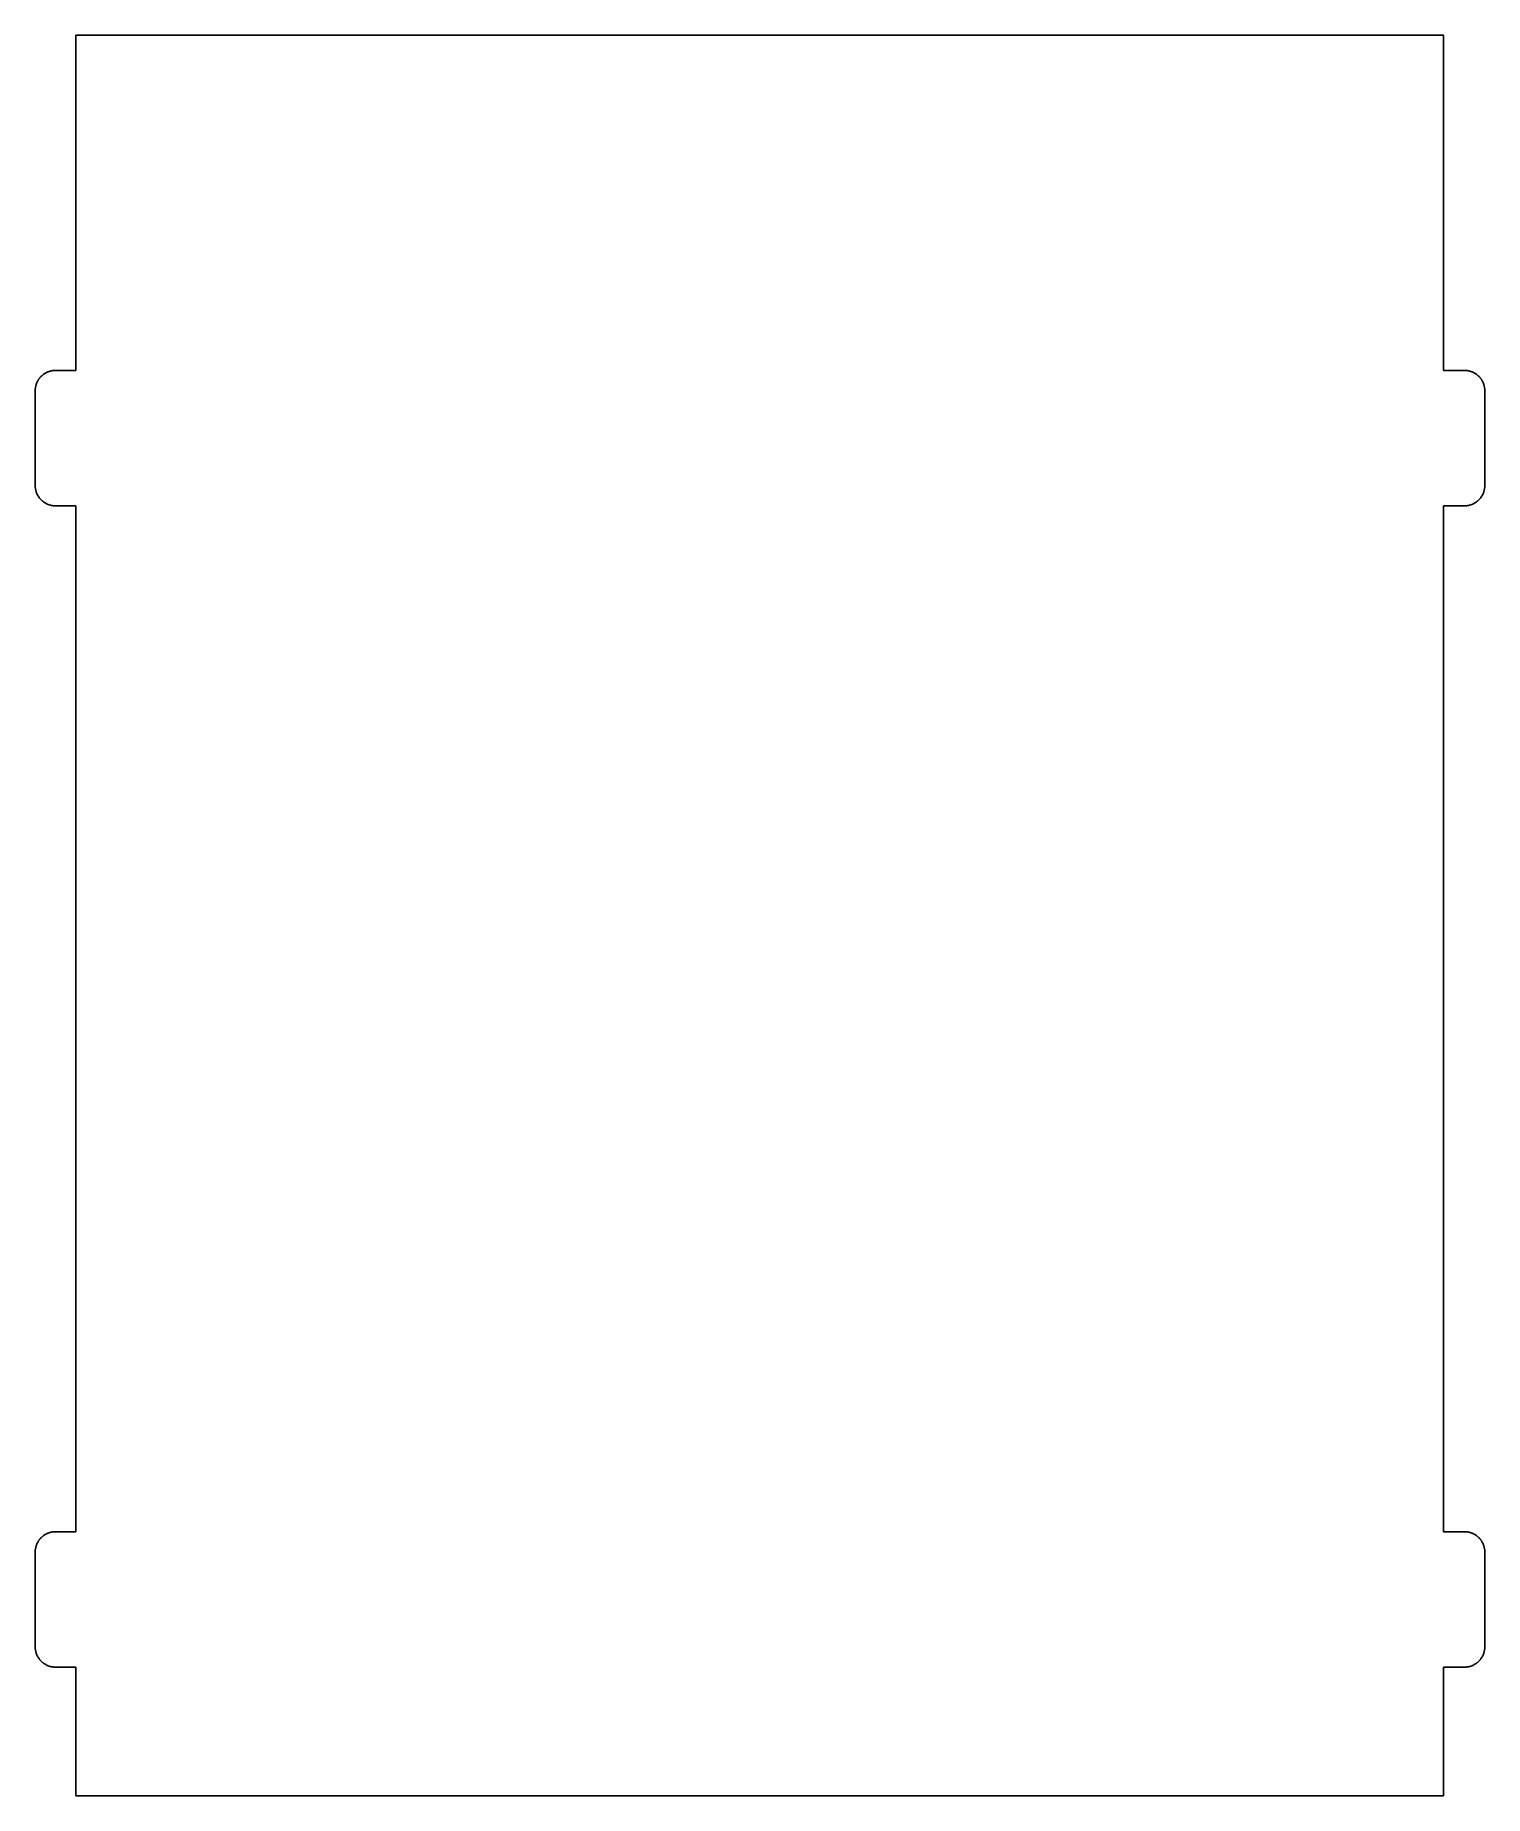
# Model space of a CAD drawing. Header units: metres. Extents: x -3 to 104, y -3 to 127.
import ezdxf

# ---------------------------------------------------------------- set-up
doc = ezdxf.new("R2010")
doc.units = ezdxf.units.M

msp = doc.modelspace()

# ---------------------------------------------------------------- linework, layer by layer
for p, q in [((100.95, 127), (0, 127)), ((0, 127), (0, 102.25)), ((100.95, 102.25), (100.95, 127)), ((-2.84863, 101.407), (-2.87012, 101.36)), ((-2.83691, 101.431), (-2.84863, 101.407)), ((-2.81152, 101.478), (-2.83691, 101.431)), ((-2.78613, 101.522), (-2.81152, 101.478)), ((-2.77246, 101.545), (-2.78613, 101.522)), ((-2.75781, 101.567), (-2.77246, 101.545)), ((-2.71387, 101.632), (-2.75781, 101.567)), ((-2.69824, 101.652), (-2.71387, 101.632)), ((-2.68164, 101.674), (-2.69824, 101.652)), ((-2.66602, 101.694), (-2.68164, 101.674)), ((-2.64941, 101.714), (-2.66602, 101.694)), ((-2.63184, 101.734), (-2.64941, 101.714)), ((-2.59668, 101.773), (-2.63184, 101.734)), ((-2.5791, 101.792), (-2.59668, 101.773)), ((-2.54199, 101.829), (-2.5791, 101.792)), ((-2.52344, 101.847), (-2.54199, 101.829)), ((-2.48438, 101.882), (-2.52344, 101.847)), ((-2.46387, 101.899), (-2.48438, 101.882)), ((-2.44434, 101.916), (-2.46387, 101.899)), ((-2.42383, 101.932), (-2.44434, 101.916)), ((-2.40234, 101.948), (-2.42383, 101.932)), ((-2.38184, 101.964), (-2.40234, 101.948)), ((-2.31738, 102.008), (-2.38184, 101.964)), ((-2.29492, 102.022), (-2.31738, 102.008)), ((-2.27246, 102.036), (-2.29492, 102.022)), ((-2.22754, 102.062), (-2.27246, 102.036)), ((-2.18066, 102.087), (-2.22754, 102.062)), ((-2.15723, 102.099), (-2.18066, 102.087)), ((-2.11035, 102.12), (-2.15723, 102.099)), ((-2.08594, 102.131), (-2.11035, 102.12)), ((-2.03711, 102.15), (-2.08594, 102.131)), ((-1.96387, 102.177), (-2.03711, 102.15)), ((-1.93848, 102.185), (-1.96387, 102.177)), ((-1.91309, 102.191), (-1.93848, 102.185)), ((-1.88867, 102.199), (-1.91309, 102.191)), ((-1.86328, 102.205), (-1.88867, 102.199)), ((-1.83789, 102.212), (-1.86328, 102.205)), ((-1.81152, 102.217), (-1.83789, 102.212)), ((-1.78613, 102.223), (-1.81152, 102.217)), ((-1.76074, 102.228), (-1.78613, 102.223)), ((-1.73438, 102.231), (-1.76074, 102.228)), ((-1.70898, 102.235), (-1.73438, 102.231)), ((-1.68262, 102.239), (-1.70898, 102.235)), ((-1.65723, 102.242), (-1.68262, 102.239)), ((-1.57812, 102.248), (-1.65723, 102.242)), ((-1.52637, 102.25), (-1.57812, 102.248)), ((0, 102.25), (-1.52637, 102.25)), ((102.526, 102.25), (100.95, 102.25)), ((102.578, 102.248), (102.526, 102.25)), ((102.657, 102.242), (102.578, 102.248)), ((102.683, 102.239), (102.657, 102.242)), ((102.709, 102.235), (102.683, 102.239)), ((102.734, 102.231), (102.709, 102.235)), ((102.761, 102.228), (102.734, 102.231)), ((102.786, 102.223), (102.761, 102.228)), ((102.812, 102.217), (102.786, 102.223)), ((102.838, 102.212), (102.812, 102.217)), ((102.863, 102.205), (102.838, 102.212)), ((102.889, 102.199), (102.863, 102.205)), ((102.913, 102.191), (102.889, 102.199)), ((102.938, 102.185), (102.913, 102.191)), ((102.964, 102.177), (102.938, 102.185)), ((103.037, 102.15), (102.964, 102.177)), ((103.086, 102.131), (103.037, 102.15)), ((103.11, 102.12), (103.086, 102.131)), ((103.157, 102.099), (103.11, 102.12)), ((103.181, 102.087), (103.157, 102.099)), ((103.228, 102.062), (103.181, 102.087)), ((103.272, 102.036), (103.228, 102.062)), ((103.295, 102.022), (103.272, 102.036)), ((103.317, 102.008), (103.295, 102.022)), ((103.382, 101.964), (103.317, 102.008)), ((103.402, 101.948), (103.382, 101.964)), ((103.424, 101.932), (103.402, 101.948)), ((103.444, 101.916), (103.424, 101.932)), ((103.464, 101.899), (103.444, 101.916)), ((103.484, 101.882), (103.464, 101.899)), ((103.523, 101.847), (103.484, 101.882)), ((103.542, 101.829), (103.523, 101.847)), ((103.579, 101.792), (103.542, 101.829)), ((103.597, 101.773), (103.579, 101.792)), ((103.632, 101.734), (103.597, 101.773)), ((103.649, 101.714), (103.632, 101.734)), ((103.666, 101.694), (103.649, 101.714)), ((103.682, 101.674), (103.666, 101.694)), ((103.698, 101.652), (103.682, 101.674)), ((103.714, 101.632), (103.698, 101.652)), ((103.758, 101.567), (103.714, 101.632)), ((103.772, 101.545), (103.758, 101.567)), ((103.786, 101.522), (103.772, 101.545)), ((103.812, 101.478), (103.786, 101.522)), ((103.837, 101.431), (103.812, 101.478)), ((103.849, 101.407), (103.837, 101.431)), ((103.87, 101.36), (103.849, 101.407)), ((-2.99805, 100.828), (-3, 100.776)), ((-3, 100.776), (-3, 93.7236)), ((-2.99219, 100.907), (-2.99805, 100.828)), ((-2.98926, 100.933), (-2.99219, 100.907)), ((-2.98535, 100.959), (-2.98926, 100.933)), ((-2.98145, 100.984), (-2.98535, 100.959)), ((-2.97754, 101.011), (-2.98145, 100.984)), ((-2.97266, 101.036), (-2.97754, 101.011)), ((-2.9668, 101.062), (-2.97266, 101.036)), ((-2.96191, 101.088), (-2.9668, 101.062)), ((-2.95508, 101.113), (-2.96191, 101.088)), ((-2.94922, 101.139), (-2.95508, 101.113)), ((-2.94141, 101.163), (-2.94922, 101.139)), ((-2.93457, 101.188), (-2.94141, 101.163)), ((-2.92676, 101.214), (-2.93457, 101.188)), ((-2.90039, 101.287), (-2.92676, 101.214)), ((-2.88086, 101.336), (-2.90039, 101.287)), ((-2.87012, 101.36), (-2.88086, 101.336)), ((103.881, 101.336), (103.87, 101.36)), ((103.9, 101.287), (103.881, 101.336)), ((103.927, 101.214), (103.9, 101.287)), ((103.935, 101.188), (103.927, 101.214)), ((103.941, 101.163), (103.935, 101.188)), ((103.949, 101.139), (103.941, 101.163)), ((103.955, 101.113), (103.949, 101.139)), ((103.962, 101.088), (103.955, 101.113)), ((103.967, 101.062), (103.962, 101.088)), ((103.973, 101.036), (103.967, 101.062)), ((103.978, 101.011), (103.973, 101.036)), ((103.981, 100.984), (103.978, 101.011)), ((103.985, 100.959), (103.981, 100.984)), ((103.989, 100.933), (103.985, 100.959)), ((103.992, 100.907), (103.989, 100.933)), ((103.998, 100.828), (103.992, 100.907)), ((104, 100.776), (103.998, 100.828)), ((104, 93.7236), (104, 100.776)), ((-3, 93.7236), (-2.99805, 93.6719)), ((-2.99805, 93.6719), (-2.99219, 93.5928)), ((103.992, 93.5928), (103.998, 93.6719)), ((103.998, 93.6719), (104, 93.7236)), ((-2.99219, 93.5928), (-2.98926, 93.5674)), ((-2.98926, 93.5674), (-2.98535, 93.541)), ((-2.98535, 93.541), (-2.98145, 93.5156)), ((-2.98145, 93.5156), (-2.97754, 93.4893)), ((-2.97754, 93.4893), (-2.97266, 93.4639)), ((-2.97266, 93.4639), (-2.9668, 93.4385)), ((-2.9668, 93.4385), (-2.96191, 93.4121)), ((-2.96191, 93.4121), (-2.95508, 93.3867)), ((-2.95508, 93.3867), (-2.94922, 93.3613)), ((-2.94922, 93.3613), (-2.94141, 93.3369)), ((-2.94141, 93.3369), (-2.93457, 93.3115)), ((-2.93457, 93.3115), (-2.92676, 93.2861)), ((-2.92676, 93.2861), (-2.90039, 93.2129)), ((-2.90039, 93.2129), (-2.88086, 93.1641)), ((-2.88086, 93.1641), (-2.87012, 93.1396)), ((-2.87012, 93.1396), (-2.84863, 93.0928)), ((-2.84863, 93.0928), (-2.83691, 93.0693)), ((-2.83691, 93.0693), (-2.81152, 93.0225)), ((-2.81152, 93.0225), (-2.78613, 92.9775)), ((-2.78613, 92.9775), (-2.77246, 92.9551)), ((-2.77246, 92.9551), (-2.75781, 92.9326)), ((-2.75781, 92.9326), (-2.71387, 92.8682)), ((-2.71387, 92.8682), (-2.69824, 92.8477)), ((-2.69824, 92.8477), (-2.68164, 92.8262)), ((-2.68164, 92.8262), (-2.66602, 92.8057)), ((-2.66602, 92.8057), (-2.64941, 92.7861)), ((-2.64941, 92.7861), (-2.63184, 92.7656)), ((-2.63184, 92.7656), (-2.59668, 92.7266)), ((-2.59668, 92.7266), (-2.5791, 92.708)), ((-2.5791, 92.708), (-2.54199, 92.6709)), ((-2.54199, 92.6709), (-2.52344, 92.6533)), ((-2.52344, 92.6533), (-2.48438, 92.6182)), ((-2.48438, 92.6182), (-2.46387, 92.6006)), ((-2.46387, 92.6006), (-2.44434, 92.584)), ((-2.44434, 92.584), (-2.42383, 92.5684)), ((-2.42383, 92.5684), (-2.40234, 92.5518)), ((-2.40234, 92.5518), (-2.38184, 92.5361)), ((-2.38184, 92.5361), (-2.31738, 92.4922)), ((-2.31738, 92.4922), (-2.29492, 92.4775)), ((-2.29492, 92.4775), (-2.27246, 92.4639)), ((-2.27246, 92.4639), (-2.22754, 92.4385)), ((-2.22754, 92.4385), (-2.18066, 92.4131)), ((-2.18066, 92.4131), (-2.15723, 92.4014)), ((-2.15723, 92.4014), (-2.11035, 92.3799)), ((-2.11035, 92.3799), (-2.08594, 92.3691)), ((-2.08594, 92.3691), (-2.03711, 92.3496)), ((-2.03711, 92.3496), (-1.96387, 92.3232)), ((-1.96387, 92.3232), (-1.93848, 92.3154)), ((-1.93848, 92.3154), (-1.91309, 92.3086)), ((-1.91309, 92.3086), (-1.88867, 92.3008)), ((-1.88867, 92.3008), (-1.86328, 92.2949)), ((102.863, 92.2949), (102.889, 92.3008)), ((102.889, 92.3008), (102.913, 92.3086)), ((102.913, 92.3086), (102.938, 92.3154)), ((102.938, 92.3154), (102.964, 92.3232)), ((102.964, 92.3232), (103.037, 92.3496)), ((103.037, 92.3496), (103.086, 92.3691)), ((103.086, 92.3691), (103.11, 92.3799)), ((103.11, 92.3799), (103.157, 92.4014)), ((103.157, 92.4014), (103.181, 92.4131)), ((103.181, 92.4131), (103.228, 92.4385)), ((103.228, 92.4385), (103.272, 92.4639)), ((103.272, 92.4639), (103.295, 92.4775)), ((103.295, 92.4775), (103.317, 92.4922)), ((103.317, 92.4922), (103.382, 92.5361)), ((103.382, 92.5361), (103.402, 92.5518)), ((103.402, 92.5518), (103.424, 92.5684)), ((103.424, 92.5684), (103.444, 92.584)), ((103.444, 92.584), (103.464, 92.6006)), ((103.464, 92.6006), (103.484, 92.6182)), ((103.484, 92.6182), (103.523, 92.6533)), ((103.523, 92.6533), (103.542, 92.6709)), ((103.542, 92.6709), (103.579, 92.708)), ((103.579, 92.708), (103.597, 92.7266)), ((103.597, 92.7266), (103.632, 92.7656)), ((103.632, 92.7656), (103.649, 92.7861)), ((103.649, 92.7861), (103.666, 92.8057)), ((103.666, 92.8057), (103.682, 92.8262)), ((103.682, 92.8262), (103.698, 92.8477)), ((103.698, 92.8477), (103.714, 92.8682)), ((103.714, 92.8682), (103.758, 92.9326)), ((103.758, 92.9326), (103.772, 92.9551)), ((103.772, 92.9551), (103.786, 92.9775)), ((103.786, 92.9775), (103.812, 93.0225)), ((103.812, 93.0225), (103.837, 93.0693)), ((103.837, 93.0693), (103.849, 93.0928)), ((103.849, 93.0928), (103.87, 93.1396)), ((103.87, 93.1396), (103.881, 93.1641)), ((103.881, 93.1641), (103.9, 93.2129)), ((103.9, 93.2129), (103.927, 93.2861)), ((103.927, 93.2861), (103.935, 93.3115)), ((103.935, 93.3115), (103.941, 93.3369)), ((103.941, 93.3369), (103.949, 93.3613)), ((103.949, 93.3613), (103.955, 93.3867)), ((103.955, 93.3867), (103.962, 93.4121)), ((103.962, 93.4121), (103.967, 93.4385)), ((103.967, 93.4385), (103.973, 93.4639)), ((103.973, 93.4639), (103.978, 93.4893)), ((103.978, 93.4893), (103.981, 93.5156)), ((103.981, 93.5156), (103.985, 93.541)), ((103.985, 93.541), (103.989, 93.5674)), ((103.989, 93.5674), (103.992, 93.5928)), ((-1.86328, 92.2949), (-1.83789, 92.2881)), ((-1.83789, 92.2881), (-1.81152, 92.2832)), ((-1.81152, 92.2832), (-1.78613, 92.2773)), ((-1.78613, 92.2773), (-1.76074, 92.2725)), ((-1.76074, 92.2725), (-1.73438, 92.2686)), ((-1.73438, 92.2686), (-1.70898, 92.2646)), ((-1.70898, 92.2646), (-1.68262, 92.2607)), ((-1.68262, 92.2607), (-1.65723, 92.2578)), ((-1.65723, 92.2578), (-1.57812, 92.252)), ((-1.57812, 92.252), (-1.52637, 92.25)), ((-1.52637, 92.25), (0, 92.25)), ((0, 92.25), (0, 16.5)), ((100.95, 16.5), (100.95, 92.25)), ((100.95, 92.25), (102.526, 92.25)), ((102.526, 92.25), (102.578, 92.252)), ((102.578, 92.252), (102.657, 92.2578)), ((102.657, 92.2578), (102.683, 92.2607)), ((102.683, 92.2607), (102.709, 92.2646)), ((102.709, 92.2646), (102.734, 92.2686)), ((102.734, 92.2686), (102.761, 92.2725)), ((102.761, 92.2725), (102.786, 92.2773)), ((102.786, 92.2773), (102.812, 92.2832)), ((102.812, 92.2832), (102.838, 92.2881)), ((102.838, 92.2881), (102.863, 92.2949)), ((-2.87012, 15.6104), (-2.88086, 15.5859)), ((-2.84863, 15.6572), (-2.87012, 15.6104)), ((-2.83691, 15.6807), (-2.84863, 15.6572)), ((-2.81152, 15.7275), (-2.83691, 15.6807)), ((-2.78613, 15.7725), (-2.81152, 15.7275)), ((-2.77246, 15.7949), (-2.78613, 15.7725)), ((-2.75781, 15.8174), (-2.77246, 15.7949)), ((-2.71387, 15.8818), (-2.75781, 15.8174)), ((-2.69824, 15.9023), (-2.71387, 15.8818)), ((-2.68164, 15.9238), (-2.69824, 15.9023)), ((-2.66602, 15.9443), (-2.68164, 15.9238)), ((-2.64941, 15.9639), (-2.66602, 15.9443)), ((-2.63184, 15.9844), (-2.64941, 15.9639)), ((-2.59668, 16.0234), (-2.63184, 15.9844)), ((-2.5791, 16.042), (-2.59668, 16.0234)), ((-2.54199, 16.0791), (-2.5791, 16.042)), ((-2.52344, 16.0967), (-2.54199, 16.0791)), ((-2.48438, 16.1318), (-2.52344, 16.0967)), ((-2.46387, 16.1494), (-2.48438, 16.1318)), ((-2.44434, 16.166), (-2.46387, 16.1494)), ((-2.42383, 16.1816), (-2.44434, 16.166)), ((-2.40234, 16.1982), (-2.42383, 16.1816)), ((-2.38184, 16.2139), (-2.40234, 16.1982)), ((-2.31738, 16.2578), (-2.38184, 16.2139)), ((-2.29492, 16.2725), (-2.31738, 16.2578)), ((-2.27246, 16.2861), (-2.29492, 16.2725)), ((-2.22754, 16.3115), (-2.27246, 16.2861)), ((-2.18066, 16.3369), (-2.22754, 16.3115)), ((-2.15723, 16.3486), (-2.18066, 16.3369)), ((-2.11035, 16.3701), (-2.15723, 16.3486)), ((-2.08594, 16.3809), (-2.11035, 16.3701)), ((-2.03711, 16.4004), (-2.08594, 16.3809)), ((-1.96387, 16.4268), (-2.03711, 16.4004)), ((-1.93848, 16.4346), (-1.96387, 16.4268)), ((-1.91309, 16.4414), (-1.93848, 16.4346)), ((-1.88867, 16.4492), (-1.91309, 16.4414)), ((-1.86328, 16.4551), (-1.88867, 16.4492)), ((-1.83789, 16.4619), (-1.86328, 16.4551)), ((-1.81152, 16.4668), (-1.83789, 16.4619)), ((-1.78613, 16.4727), (-1.81152, 16.4668)), ((-1.76074, 16.4775), (-1.78613, 16.4727)), ((-1.73438, 16.4814), (-1.76074, 16.4775)), ((-1.70898, 16.4854), (-1.73438, 16.4814)), ((-1.68262, 16.4893), (-1.70898, 16.4854)), ((-1.65723, 16.4922), (-1.68262, 16.4893)), ((-1.57812, 16.498), (-1.65723, 16.4922)), ((-1.52637, 16.5), (-1.57812, 16.498)), ((0, 16.5), (-1.52637, 16.5)), ((102.526, 16.5), (100.95, 16.5)), ((102.578, 16.498), (102.526, 16.5)), ((102.657, 16.4922), (102.578, 16.498)), ((102.683, 16.4893), (102.657, 16.4922)), ((102.709, 16.4854), (102.683, 16.4893)), ((102.734, 16.4814), (102.709, 16.4854)), ((102.761, 16.4775), (102.734, 16.4814)), ((102.786, 16.4727), (102.761, 16.4775)), ((102.812, 16.4668), (102.786, 16.4727)), ((102.838, 16.4619), (102.812, 16.4668)), ((102.863, 16.4551), (102.838, 16.4619)), ((102.889, 16.4492), (102.863, 16.4551)), ((102.913, 16.4414), (102.889, 16.4492)), ((102.938, 16.4346), (102.913, 16.4414)), ((102.964, 16.4268), (102.938, 16.4346)), ((103.037, 16.4004), (102.964, 16.4268)), ((103.086, 16.3809), (103.037, 16.4004)), ((103.11, 16.3701), (103.086, 16.3809)), ((103.157, 16.3486), (103.11, 16.3701)), ((103.181, 16.3369), (103.157, 16.3486)), ((103.228, 16.3115), (103.181, 16.3369)), ((103.272, 16.2861), (103.228, 16.3115)), ((103.295, 16.2725), (103.272, 16.2861)), ((103.317, 16.2578), (103.295, 16.2725)), ((103.382, 16.2139), (103.317, 16.2578)), ((103.402, 16.1982), (103.382, 16.2139)), ((103.424, 16.1816), (103.402, 16.1982)), ((103.444, 16.166), (103.424, 16.1816)), ((103.464, 16.1494), (103.444, 16.166)), ((103.484, 16.1318), (103.464, 16.1494)), ((103.523, 16.0967), (103.484, 16.1318)), ((103.542, 16.0791), (103.523, 16.0967)), ((103.579, 16.042), (103.542, 16.0791)), ((103.597, 16.0234), (103.579, 16.042)), ((103.632, 15.9844), (103.597, 16.0234)), ((103.649, 15.9639), (103.632, 15.9844)), ((103.666, 15.9443), (103.649, 15.9639)), ((103.682, 15.9238), (103.666, 15.9443)), ((103.698, 15.9023), (103.682, 15.9238)), ((103.714, 15.8818), (103.698, 15.9023)), ((103.758, 15.8174), (103.714, 15.8818)), ((103.772, 15.7949), (103.758, 15.8174)), ((103.786, 15.7725), (103.772, 15.7949)), ((103.812, 15.7275), (103.786, 15.7725)), ((103.837, 15.6807), (103.812, 15.7275)), ((103.849, 15.6572), (103.837, 15.6807)), ((103.87, 15.6104), (103.849, 15.6572)), ((103.881, 15.5859), (103.87, 15.6104)), ((-2.99805, 15.0781), (-3, 15.0264)), ((-3, 15.0264), (-3, 7.97363)), ((-2.99219, 15.1572), (-2.99805, 15.0781)), ((-2.98926, 15.1826), (-2.99219, 15.1572)), ((-2.98535, 15.209), (-2.98926, 15.1826)), ((-2.98145, 15.2344), (-2.98535, 15.209)), ((-2.97754, 15.2607), (-2.98145, 15.2344)), ((-2.97266, 15.2861), (-2.97754, 15.2607)), ((-2.9668, 15.3115), (-2.97266, 15.2861)), ((-2.96191, 15.3379), (-2.9668, 15.3115)), ((-2.95508, 15.3633), (-2.96191, 15.3379)), ((-2.94922, 15.3887), (-2.95508, 15.3633)), ((-2.94141, 15.4131), (-2.94922, 15.3887)), ((-2.93457, 15.4385), (-2.94141, 15.4131)), ((-2.92676, 15.4639), (-2.93457, 15.4385)), ((-2.90039, 15.5371), (-2.92676, 15.4639)), ((-2.88086, 15.5859), (-2.90039, 15.5371)), ((103.9, 15.5371), (103.881, 15.5859)), ((103.927, 15.4639), (103.9, 15.5371)), ((103.935, 15.4385), (103.927, 15.4639)), ((103.941, 15.4131), (103.935, 15.4385)), ((103.949, 15.3887), (103.941, 15.4131)), ((103.955, 15.3633), (103.949, 15.3887)), ((103.962, 15.3379), (103.955, 15.3633)), ((103.967, 15.3115), (103.962, 15.3379)), ((103.973, 15.2861), (103.967, 15.3115)), ((103.978, 15.2607), (103.973, 15.2861)), ((103.981, 15.2344), (103.978, 15.2607)), ((103.985, 15.209), (103.981, 15.2344)), ((103.989, 15.1826), (103.985, 15.209)), ((103.992, 15.1572), (103.989, 15.1826)), ((103.998, 15.0781), (103.992, 15.1572)), ((104, 15.0264), (103.998, 15.0781)), ((104, 7.97363), (104, 15.0264)), ((-3, 7.97363), (-2.99805, 7.92188)), ((-2.99805, 7.92188), (-2.99219, 7.84277)), ((-2.99219, 7.84277), (-2.98926, 7.81738)), ((-2.98926, 7.81738), (-2.98535, 7.79102)), ((103.985, 7.79102), (103.989, 7.81738)), ((103.989, 7.81738), (103.992, 7.84277)), ((103.992, 7.84277), (103.998, 7.92188)), ((103.998, 7.92188), (104, 7.97363)), ((-2.98535, 7.79102), (-2.98145, 7.76562)), ((-2.98145, 7.76562), (-2.97754, 7.73926)), ((-2.97754, 7.73926), (-2.97266, 7.71387)), ((-2.97266, 7.71387), (-2.9668, 7.68848)), ((-2.9668, 7.68848), (-2.96191, 7.66211)), ((-2.96191, 7.66211), (-2.95508, 7.63672)), ((-2.95508, 7.63672), (-2.94922, 7.61133)), ((-2.94922, 7.61133), (-2.94141, 7.58691)), ((-2.94141, 7.58691), (-2.93457, 7.56152)), ((-2.93457, 7.56152), (-2.92676, 7.53613)), ((-2.92676, 7.53613), (-2.90039, 7.46289)), ((-2.90039, 7.46289), (-2.88086, 7.41406)), ((-2.88086, 7.41406), (-2.87012, 7.38965)), ((-2.87012, 7.38965), (-2.84863, 7.34277)), ((-2.84863, 7.34277), (-2.83691, 7.31934)), ((-2.83691, 7.31934), (-2.81152, 7.27246)), ((-2.81152, 7.27246), (-2.78613, 7.22754)), ((-2.78613, 7.22754), (-2.77246, 7.20508)), ((-2.77246, 7.20508), (-2.75781, 7.18262)), ((-2.75781, 7.18262), (-2.71387, 7.11816)), ((-2.71387, 7.11816), (-2.69824, 7.09766)), ((-2.69824, 7.09766), (-2.68164, 7.07617)), ((-2.68164, 7.07617), (-2.66602, 7.05566)), ((-2.66602, 7.05566), (-2.64941, 7.03613)), ((-2.64941, 7.03613), (-2.63184, 7.01562)), ((-2.63184, 7.01562), (-2.59668, 6.97656)), ((-2.59668, 6.97656), (-2.5791, 6.95801)), ((-2.5791, 6.95801), (-2.54199, 6.9209)), ((-2.54199, 6.9209), (-2.52344, 6.90332)), ((-2.52344, 6.90332), (-2.48438, 6.86816)), ((-2.48438, 6.86816), (-2.46387, 6.85059)), ((-2.46387, 6.85059), (-2.44434, 6.83398)), ((-2.44434, 6.83398), (-2.42383, 6.81836)), ((-2.42383, 6.81836), (-2.40234, 6.80176)), ((-2.40234, 6.80176), (-2.38184, 6.78613)), ((-2.38184, 6.78613), (-2.31738, 6.74219)), ((-2.31738, 6.74219), (-2.29492, 6.72754)), ((-2.29492, 6.72754), (-2.27246, 6.71387)), ((-2.27246, 6.71387), (-2.22754, 6.68848)), ((-2.22754, 6.68848), (-2.18066, 6.66309)), ((-2.18066, 6.66309), (-2.15723, 6.65137)), ((-2.15723, 6.65137), (-2.11035, 6.62988)), ((-2.11035, 6.62988), (-2.08594, 6.61914)), ((-2.08594, 6.61914), (-2.03711, 6.59961)), ((-2.03711, 6.59961), (-1.96387, 6.57324)), ((-1.96387, 6.57324), (-1.93848, 6.56543)), ((-1.93848, 6.56543), (-1.91309, 6.55859)), ((-1.91309, 6.55859), (-1.88867, 6.55078)), ((-1.88867, 6.55078), (-1.86328, 6.54492)), ((-1.86328, 6.54492), (-1.83789, 6.53809)), ((-1.83789, 6.53809), (-1.81152, 6.5332)), ((-1.81152, 6.5332), (-1.78613, 6.52734)), ((-1.78613, 6.52734), (-1.76074, 6.52246)), ((-1.76074, 6.52246), (-1.73438, 6.51855)), ((-1.73438, 6.51855), (-1.70898, 6.51465)), ((-1.70898, 6.51465), (-1.68262, 6.51074)), ((-1.68262, 6.51074), (-1.65723, 6.50781)), ((-1.65723, 6.50781), (-1.57812, 6.50195)), ((-1.57812, 6.50195), (-1.52637, 6.5)), ((-1.52637, 6.5), (0, 6.5)), ((0, 6.5), (0, -3)), ((100.95, 6.5), (102.526, 6.5)), ((100.95, -3), (100.95, 6.5)), ((102.526, 6.5), (102.578, 6.50195)), ((102.578, 6.50195), (102.657, 6.50781)), ((102.657, 6.50781), (102.683, 6.51074)), ((102.683, 6.51074), (102.709, 6.51465)), ((102.709, 6.51465), (102.734, 6.51855)), ((102.734, 6.51855), (102.761, 6.52246)), ((102.761, 6.52246), (102.786, 6.52734)), ((102.786, 6.52734), (102.812, 6.5332)), ((102.812, 6.5332), (102.838, 6.53809)), ((102.838, 6.53809), (102.863, 6.54492)), ((102.863, 6.54492), (102.889, 6.55078)), ((102.889, 6.55078), (102.913, 6.55859)), ((102.913, 6.55859), (102.938, 6.56543)), ((102.938, 6.56543), (102.964, 6.57324)), ((102.964, 6.57324), (103.037, 6.59961)), ((103.037, 6.59961), (103.086, 6.61914)), ((103.086, 6.61914), (103.11, 6.62988)), ((103.11, 6.62988), (103.157, 6.65137)), ((103.157, 6.65137), (103.181, 6.66309)), ((103.181, 6.66309), (103.228, 6.68848)), ((103.228, 6.68848), (103.272, 6.71387)), ((103.272, 6.71387), (103.295, 6.72754)), ((103.295, 6.72754), (103.317, 6.74219)), ((103.317, 6.74219), (103.382, 6.78613)), ((103.382, 6.78613), (103.402, 6.80176)), ((103.402, 6.80176), (103.424, 6.81836)), ((103.424, 6.81836), (103.444, 6.83398)), ((103.444, 6.83398), (103.464, 6.85059)), ((103.464, 6.85059), (103.484, 6.86816)), ((103.484, 6.86816), (103.523, 6.90332)), ((103.523, 6.90332), (103.542, 6.9209)), ((103.542, 6.9209), (103.579, 6.95801)), ((103.579, 6.95801), (103.597, 6.97656)), ((103.597, 6.97656), (103.632, 7.01562)), ((103.632, 7.01562), (103.649, 7.03613)), ((103.649, 7.03613), (103.666, 7.05566)), ((103.666, 7.05566), (103.682, 7.07617)), ((103.682, 7.07617), (103.698, 7.09766)), ((103.698, 7.09766), (103.714, 7.11816)), ((103.714, 7.11816), (103.758, 7.18262)), ((103.758, 7.18262), (103.772, 7.20508)), ((103.772, 7.20508), (103.786, 7.22754)), ((103.786, 7.22754), (103.812, 7.27246)), ((103.812, 7.27246), (103.837, 7.31934)), ((103.837, 7.31934), (103.849, 7.34277)), ((103.849, 7.34277), (103.87, 7.38965)), ((103.87, 7.38965), (103.881, 7.41406)), ((103.881, 7.41406), (103.9, 7.46289)), ((103.9, 7.46289), (103.927, 7.53613)), ((103.927, 7.53613), (103.935, 7.56152)), ((103.935, 7.56152), (103.941, 7.58691)), ((103.941, 7.58691), (103.949, 7.61133)), ((103.949, 7.61133), (103.955, 7.63672)), ((103.955, 7.63672), (103.962, 7.66211)), ((103.962, 7.66211), (103.967, 7.68848)), ((103.967, 7.68848), (103.973, 7.71387)), ((103.973, 7.71387), (103.978, 7.73926)), ((103.978, 7.73926), (103.981, 7.76562)), ((103.981, 7.76562), (103.985, 7.79102)), ((0, -3), (100.95, -3))]:
    msp.add_line(p, q)

doc.saveas('drawing.dxf')
